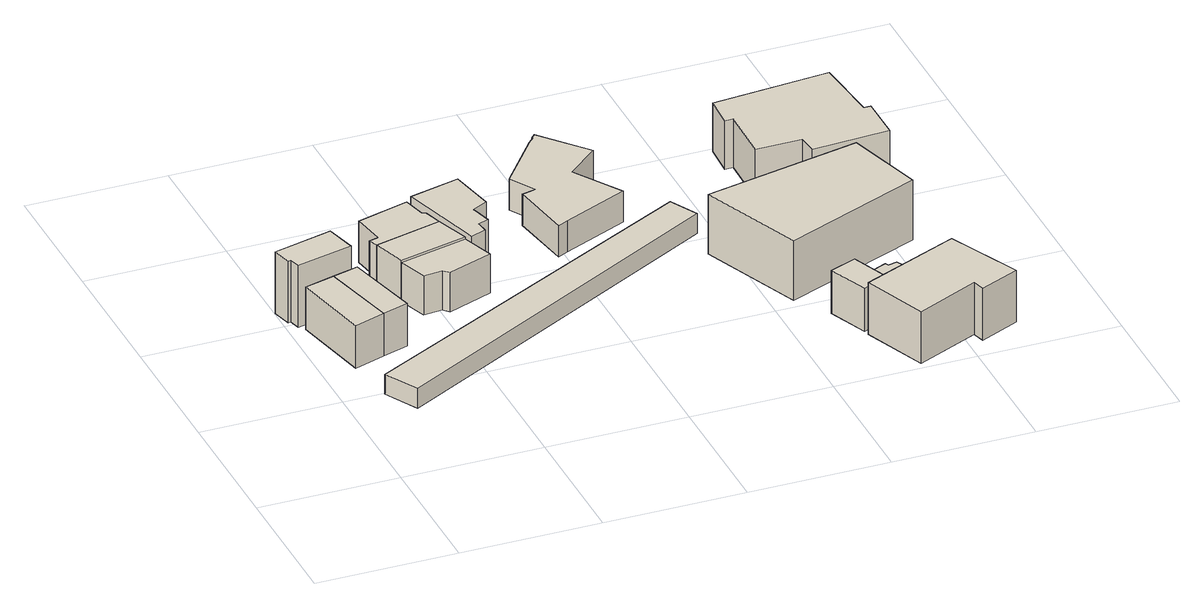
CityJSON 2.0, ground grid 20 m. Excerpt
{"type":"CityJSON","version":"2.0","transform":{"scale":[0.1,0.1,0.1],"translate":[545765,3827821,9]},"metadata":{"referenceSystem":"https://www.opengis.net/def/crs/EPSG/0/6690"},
"CityObjects":{
"building1":{"type":"Building","attributes":{"計測周辺長":31.87,"1/2500図郭":111,"区名":"住吉区","町丁目名称":"山之内５丁目","街区番号":5,"class":"3001","usage":"411","measuredHeight":6.4,"storeysAboveGround":2,"BuildingDetailAttribute.buildingRoofEdgeArea":51.94,"BuildingDetailAttribute.buildingStructureType":"601","BuildingDetailAttribute.buildingStructureOrgType":"1","BuildingDetailAttribute.detailedUsage":"1110","BuildingDetailAttribute.specifiedBuildingCoverageRate":0.8,"BuildingDetailAttribute.surveyYear":2017,"BuildingRiverFloodingRiskAttribute.description":"2","BuildingRiverFloodingRiskAttribute.rank":"1","BuildingRiverFloodingRiskAttribute.depth":0.274,"BuildingRiverFloodingRiskAttribute.adminType":"1","BuildingRiverFloodingRiskAttribute.scale":"2","BuildingRiverFloodingRiskAttribute.duration":0,"BuildingIDAttribute.prefecture":"27","BuildingIDAttribute.city":"27120"},"geometry":[{"type":"Solid","lod":"1","boundaries":[[[[0,1,2,3]],[[2,4,5,3]],[[1,6,4,2]],[[0,7,6,1]],[[3,5,7,0]],[[4,6,7,5]]]]}]},
"building2":{"type":"Building","attributes":{"計測周辺長":23.98,"1/2500図郭":111,"区名":"住吉区","町丁目名称":"山之内５丁目","街区番号":5,"class":"3001","usage":"411","measuredHeight":9.3,"storeysAboveGround":2,"BuildingDetailAttribute.buildingRoofEdgeArea":32.87,"BuildingDetailAttribute.buildingStructureType":"601","BuildingDetailAttribute.buildingStructureOrgType":"1","BuildingDetailAttribute.detailedUsage":"1110","BuildingDetailAttribute.specifiedBuildingCoverageRate":0.8,"BuildingDetailAttribute.surveyYear":2017,"BuildingRiverFloodingRiskAttribute.description":"2","BuildingRiverFloodingRiskAttribute.rank":"1","BuildingRiverFloodingRiskAttribute.depth":0.474,"BuildingRiverFloodingRiskAttribute.adminType":"1","BuildingRiverFloodingRiskAttribute.scale":"2","BuildingRiverFloodingRiskAttribute.duration":0,"BuildingIDAttribute.prefecture":"27","BuildingIDAttribute.city":"27120"},"geometry":[{"type":"Solid","lod":"1","boundaries":[[[[8,9,10,11,12,13]],[[12,14,15,13]],[[11,16,14,12]],[[10,17,16,11]],[[9,18,17,10]],[[8,19,18,9]],[[13,15,19,8]],[[14,16,17,18,19,15]]]]}]},
"building3":{"type":"Building","attributes":{"計測周辺長":29.96,"1/2500図郭":111,"区名":"住吉区","町丁目名称":"山之内５丁目","街区番号":5,"class":"3001","usage":"411","measuredHeight":6.4,"storeysAboveGround":2,"BuildingDetailAttribute.buildingRoofEdgeArea":42.78,"BuildingDetailAttribute.buildingStructureType":"601","BuildingDetailAttribute.buildingStructureOrgType":"1","BuildingDetailAttribute.detailedUsage":"1110","BuildingDetailAttribute.specifiedBuildingCoverageRate":0.8,"BuildingDetailAttribute.surveyYear":2017,"BuildingRiverFloodingRiskAttribute.description":"2","BuildingRiverFloodingRiskAttribute.rank":"1","BuildingRiverFloodingRiskAttribute.depth":0.374,"BuildingRiverFloodingRiskAttribute.adminType":"1","BuildingRiverFloodingRiskAttribute.scale":"2","BuildingRiverFloodingRiskAttribute.duration":0,"BuildingIDAttribute.prefecture":"27","BuildingIDAttribute.city":"27120"},"geometry":[{"type":"Solid","lod":"1","boundaries":[[[[3,20,21,0]],[[21,22,7,0]],[[20,23,22,21]],[[3,5,23,20]],[[0,7,5,3]],[[22,23,5,7]]]]}]},
"building4":{"type":"Building","attributes":{"計測周辺長":29.89,"1/2500図郭":111,"区名":"住吉区","町丁目名称":"山之内５丁目","街区番号":4,"class":"3001","usage":"411","measuredHeight":6.2,"storeysAboveGround":2,"BuildingDetailAttribute.buildingRoofEdgeArea":49.38,"BuildingDetailAttribute.buildingStructureType":"601","BuildingDetailAttribute.buildingStructureOrgType":"1","BuildingDetailAttribute.detailedUsage":"1110","BuildingDetailAttribute.specifiedBuildingCoverageRate":0.8,"BuildingDetailAttribute.surveyYear":2017,"BuildingRiverFloodingRiskAttribute.description":"2","BuildingRiverFloodingRiskAttribute.rank":"1","BuildingRiverFloodingRiskAttribute.depth":0.274,"BuildingRiverFloodingRiskAttribute.adminType":"1","BuildingRiverFloodingRiskAttribute.scale":"2","BuildingRiverFloodingRiskAttribute.duration":0,"BuildingIDAttribute.prefecture":"27","BuildingIDAttribute.city":"27120"},"geometry":[{"type":"Solid","lod":"1","boundaries":[[[[24,25,26,27]],[[26,28,29,27]],[[25,30,28,26]],[[24,31,30,25]],[[27,29,31,24]],[[28,30,31,29]]]]}]},
"building5":{"type":"Building","attributes":{"計測周辺長":30.24,"1/2500図郭":111,"区名":"住吉区","町丁目名称":"山之内５丁目","街区番号":4,"class":"3001","usage":"411","measuredHeight":5.9,"storeysAboveGround":2,"BuildingDetailAttribute.buildingRoofEdgeArea":52.06,"BuildingDetailAttribute.buildingStructureType":"601","BuildingDetailAttribute.buildingStructureOrgType":"1","BuildingDetailAttribute.detailedUsage":"1110","BuildingDetailAttribute.specifiedBuildingCoverageRate":0.8,"BuildingDetailAttribute.surveyYear":2017,"BuildingRiverFloodingRiskAttribute.description":"2","BuildingRiverFloodingRiskAttribute.rank":"1","BuildingRiverFloodingRiskAttribute.depth":0.174,"BuildingRiverFloodingRiskAttribute.adminType":"1","BuildingRiverFloodingRiskAttribute.scale":"2","BuildingRiverFloodingRiskAttribute.duration":0,"BuildingIDAttribute.prefecture":"27","BuildingIDAttribute.city":"27120"},"geometry":[{"type":"Solid","lod":"1","boundaries":[[[[25,32,33,34,35,26]],[[35,36,37,26]],[[34,38,36,35]],[[33,39,38,34]],[[32,40,39,33]],[[25,41,40,32]],[[26,37,41,25]],[[36,38,39,40,41,37]]]]}]},
"building6":{"type":"Building","attributes":{"計測周辺長":31.63,"1/2500図郭":111,"区名":"住吉区","町丁目名称":"山之内５丁目","街区番号":4,"class":"3001","usage":"411","measuredHeight":6.3,"storeysAboveGround":2,"BuildingDetailAttribute.buildingRoofEdgeArea":52.44,"BuildingDetailAttribute.buildingStructureType":"601","BuildingDetailAttribute.buildingStructureOrgType":"1","BuildingDetailAttribute.detailedUsage":"1110","BuildingDetailAttribute.specifiedBuildingCoverageRate":0.8,"BuildingDetailAttribute.surveyYear":2017,"BuildingRiverFloodingRiskAttribute.description":"2","BuildingRiverFloodingRiskAttribute.rank":"1","BuildingRiverFloodingRiskAttribute.depth":0.174,"BuildingRiverFloodingRiskAttribute.adminType":"1","BuildingRiverFloodingRiskAttribute.scale":"2","BuildingRiverFloodingRiskAttribute.duration":0,"BuildingIDAttribute.prefecture":"27","BuildingIDAttribute.city":"27120"},"geometry":[{"type":"Solid","lod":"1","boundaries":[[[[42,43,44,45,46,47,24,27]],[[24,31,29,27]],[[47,48,31,24]],[[46,49,48,47]],[[45,50,49,46]],[[44,51,50,45]],[[43,52,51,44]],[[42,53,52,43]],[[27,29,53,42]],[[31,48,49,50,51,52,53,29]]]]}]},
"building7":{"type":"Building","attributes":{"計測周辺長":124.56,"1/2500図郭":111,"区名":"住吉区","町丁目名称":"山之内５丁目","街区番号":3,"class":"3003","usage":"431","measuredHeight":3,"storeysAboveGround":1,"BuildingDetailAttribute.buildingRoofEdgeArea":305.85,"BuildingDetailAttribute.buildingStructureType":"601","BuildingDetailAttribute.buildingStructureOrgType":"1","BuildingDetailAttribute.detailedUsage":"1740","BuildingDetailAttribute.specifiedBuildingCoverageRate":0.8,"BuildingDetailAttribute.surveyYear":2017,"BuildingRiverFloodingRiskAttribute.description":"2","BuildingRiverFloodingRiskAttribute.rank":"1","BuildingRiverFloodingRiskAttribute.depth":0.487,"BuildingRiverFloodingRiskAttribute.adminType":"1","BuildingRiverFloodingRiskAttribute.scale":"2","BuildingRiverFloodingRiskAttribute.duration":0,"BuildingIDAttribute.prefecture":"27","BuildingIDAttribute.city":"27120"},"geometry":[{"type":"Solid","lod":"1","boundaries":[[[[54,55,56,57]],[[56,58,59,57]],[[55,60,58,56]],[[54,61,60,55]],[[57,59,61,54]],[[58,60,61,59]]]]}]},
"building8":{"type":"Building","attributes":{"計測周辺長":38.1,"1/2500図郭":111,"区名":"住吉区","町丁目名称":"山之内５丁目","街区番号":4,"class":"3001","usage":"411","measuredHeight":6.2,"storeysAboveGround":2,"BuildingDetailAttribute.buildingRoofEdgeArea":69.5,"BuildingDetailAttribute.buildingStructureType":"601","BuildingDetailAttribute.buildingStructureOrgType":"1","BuildingDetailAttribute.detailedUsage":"1110","BuildingDetailAttribute.specifiedBuildingCoverageRate":0.8,"BuildingDetailAttribute.surveyYear":2017,"BuildingRiverFloodingRiskAttribute.description":"2","BuildingRiverFloodingRiskAttribute.rank":"1","BuildingRiverFloodingRiskAttribute.depth":0.374,"BuildingRiverFloodingRiskAttribute.adminType":"1","BuildingRiverFloodingRiskAttribute.scale":"2","BuildingRiverFloodingRiskAttribute.duration":0,"BuildingIDAttribute.prefecture":"27","BuildingIDAttribute.city":"27120"},"geometry":[{"type":"Solid","lod":"1","boundaries":[[[[62,63,64,65,66,67,68,69]],[[68,70,71,69]],[[67,72,70,68]],[[66,73,72,67]],[[65,74,73,66]],[[64,75,74,65]],[[63,76,75,64]],[[62,77,76,63]],[[69,71,77,62]],[[70,72,73,74,75,76,77,71]]]]}]},
"building9":{"type":"Building","attributes":{"計測周辺長":61.35,"1/2500図郭":111,"区名":"住吉区","町丁目名称":"山之内５丁目","街区番号":3,"class":"3001","usage":"441","measuredHeight":4.7,"storeysAboveGround":2,"BuildingDetailAttribute.buildingRoofEdgeArea":164.82,"BuildingDetailAttribute.buildingStructureType":"601","BuildingDetailAttribute.buildingStructureOrgType":"1","BuildingDetailAttribute.detailedUsage":"1520","BuildingDetailAttribute.specifiedBuildingCoverageRate":0.8,"BuildingDetailAttribute.surveyYear":2017,"BuildingRiverFloodingRiskAttribute.description":"2","BuildingRiverFloodingRiskAttribute.rank":"1","BuildingRiverFloodingRiskAttribute.depth":0.287,"BuildingRiverFloodingRiskAttribute.adminType":"1","BuildingRiverFloodingRiskAttribute.scale":"2","BuildingRiverFloodingRiskAttribute.duration":0,"BuildingIDAttribute.prefecture":"27","BuildingIDAttribute.city":"27120"},"geometry":[{"type":"Solid","lod":"1","boundaries":[[[[78,79,80,81,82,83,84,85,86,87,88,89]],[[88,90,91,89]],[[87,92,90,88]],[[86,93,92,87]],[[85,94,93,86]],[[84,95,94,85]],[[83,96,95,84]],[[82,97,96,83]],[[81,98,97,82]],[[80,99,98,81]],[[79,100,99,80]],[[78,101,100,79]],[[89,91,101,78]],[[90,92,93,94,95,96,97,98,99,100,101,91]]]]}]},
"building10":{"type":"Building","attributes":{"計測周辺長":20.3,"1/2500図郭":111,"区名":"住吉区","町丁目名称":"山之内５丁目","街区番号":3,"class":"3001","usage":"411","measuredHeight":6.5,"storeysAboveGround":2,"BuildingDetailAttribute.buildingRoofEdgeArea":24.62,"BuildingDetailAttribute.buildingStructureType":"601","BuildingDetailAttribute.buildingStructureOrgType":"1","BuildingDetailAttribute.detailedUsage":"1110","BuildingDetailAttribute.specifiedBuildingCoverageRate":0.8,"BuildingDetailAttribute.surveyYear":2017,"BuildingIDAttribute.prefecture":"27","BuildingIDAttribute.city":"27120"},"geometry":[{"type":"Solid","lod":"1","boundaries":[[[[102,103,104,105,106]],[[105,107,108,106]],[[104,109,107,105]],[[103,110,109,104]],[[102,111,110,103]],[[106,108,111,102]],[[107,109,110,111,108]]]]}]},
"building11":{"type":"Building","attributes":{"計測周辺長":71.98,"1/2500図郭":111,"区名":"住吉区","町丁目名称":"山之内５丁目","街区番号":3,"class":"3001","usage":"411","measuredHeight":9.1,"storeysAboveGround":2,"BuildingDetailAttribute.buildingRoofEdgeArea":304.62,"BuildingDetailAttribute.buildingStructureType":"601","BuildingDetailAttribute.buildingStructureOrgType":"1","BuildingDetailAttribute.detailedUsage":"1110","BuildingDetailAttribute.specifiedBuildingCoverageRate":0.8,"BuildingDetailAttribute.surveyYear":2017,"BuildingRiverFloodingRiskAttribute.description":"2","BuildingRiverFloodingRiskAttribute.rank":"1","BuildingRiverFloodingRiskAttribute.depth":0.387,"BuildingRiverFloodingRiskAttribute.adminType":"1","BuildingRiverFloodingRiskAttribute.scale":"2","BuildingRiverFloodingRiskAttribute.duration":0,"BuildingIDAttribute.prefecture":"27","BuildingIDAttribute.city":"27120"},"geometry":[{"type":"Solid","lod":"1","boundaries":[[[[112,113,114,115]],[[114,116,117,115]],[[113,118,116,114]],[[112,119,118,113]],[[115,117,119,112]],[[116,118,119,117]]]]}]},
"building12":{"type":"Building","attributes":{"計測周辺長":25.86,"1/2500図郭":111,"区名":"住吉区","町丁目名称":"山之内５丁目","街区番号":3,"class":"3003","usage":"431","storeysAboveGround":1,"BuildingDetailAttribute.buildingRoofEdgeArea":40.19,"BuildingDetailAttribute.buildingStructureType":"610","BuildingDetailAttribute.buildingStructureOrgType":"2","BuildingDetailAttribute.detailedUsage":"1740","BuildingDetailAttribute.specifiedBuildingCoverageRate":0.8,"BuildingDetailAttribute.surveyYear":2017,"BuildingIDAttribute.prefecture":"27","BuildingIDAttribute.city":"27120"},"geometry":[{"type":"Solid","lod":"1","boundaries":[[[[120,121,122,123,124,125,126,127]],[[126,128,129,127]],[[125,130,128,126]],[[124,131,130,125]],[[123,132,131,124]],[[122,133,132,123]],[[121,134,133,122]],[[120,135,134,121]],[[127,129,135,120]],[[128,130,131,132,133,134,135,129]]]]}]},
"building13":{"type":"Building","attributes":{"計測周辺長":54.58,"1/2500図郭":111,"区名":"住吉区","町丁目名称":"山之内５丁目","街区番号":3,"class":"3001","usage":"411","measuredHeight":7.9,"storeysAboveGround":2,"BuildingDetailAttribute.buildingRoofEdgeArea":163.13,"BuildingDetailAttribute.buildingStructureType":"601","BuildingDetailAttribute.buildingStructureOrgType":"1","BuildingDetailAttribute.detailedUsage":"1110","BuildingDetailAttribute.specifiedBuildingCoverageRate":0.8,"BuildingDetailAttribute.surveyYear":2017,"BuildingRiverFloodingRiskAttribute.description":"2","BuildingRiverFloodingRiskAttribute.rank":"1","BuildingRiverFloodingRiskAttribute.depth":0.397,"BuildingRiverFloodingRiskAttribute.adminType":"1","BuildingRiverFloodingRiskAttribute.scale":"2","BuildingRiverFloodingRiskAttribute.duration":0,"BuildingIDAttribute.prefecture":"27","BuildingIDAttribute.city":"27120"},"geometry":[{"type":"Solid","lod":"1","boundaries":[[[[136,137,138,139,140,141]],[[140,142,143,141]],[[139,144,142,140]],[[138,145,144,139]],[[137,146,145,138]],[[136,147,146,137]],[[141,143,147,136]],[[142,144,145,146,147,143]]]]}]},
"building14":{"type":"Building","attributes":{"計測周辺長":68.36,"1/2500図郭":111,"区名":"住吉区","町丁目名称":"山之内５丁目","街区番号":3,"class":"3001","usage":"411","measuredHeight":7.2,"storeysAboveGround":3,"BuildingDetailAttribute.buildingRoofEdgeArea":256.56,"BuildingDetailAttribute.buildingStructureType":"610","BuildingDetailAttribute.buildingStructureOrgType":"2","BuildingDetailAttribute.detailedUsage":"1110","BuildingDetailAttribute.specifiedBuildingCoverageRate":0.8,"BuildingDetailAttribute.surveyYear":2017,"BuildingIDAttribute.prefecture":"27","BuildingIDAttribute.city":"27120"},"geometry":[{"type":"Solid","lod":"1","boundaries":[[[[148,149,150,151,152,153,154,155,156,157]],[[156,158,159,157]],[[155,160,158,156]],[[154,161,160,155]],[[153,162,161,154]],[[152,163,162,153]],[[151,164,163,152]],[[150,165,164,151]],[[149,166,165,150]],[[148,167,166,149]],[[157,159,167,148]],[[158,160,161,162,163,164,165,166,167,159]]]]}]}
},
"vertices":[
[92,286,2],[47,271,2],[23,384,2],[66,395,2],[23,384,66],[66,395,66],[47,271,66],[92,286,66],
[12,408,2],[8,407,2],[1,435,2],[86,456,2],[97,411,2],[16,392,2],[97,411,95],[16,392,95],[86,456,95],[1,435,95],[8,407,95],[12,408,95],
[103,405,2],[129,297,2],[129,297,66],[103,405,66],
[243,471,3],[260,423,3],[162,400,3],[147,447,3],[162,400,65],[147,447,65],[260,423,65],[243,471,65],
[276,376,3],[211,353,3],[203,361,3],[176,358,3],[176,358,62],[162,400,62],[203,361,62],[211,353,62],[276,376,62],[260,423,62],
[142,460,3],[155,463,3],[147,510,3],[222,531,3],[230,498,3],[235,496,3],[235,496,65],[230,498,65],[222,531,65],[147,510,65],[155,463,65],[142,460,65],
[58,198,2],[557,455,2],[578,415,2],[84,150,2],[578,415,32],[84,150,32],[557,455,32],[58,198,32],
[232,541,3],[304,559,3],[317,492,3],[295,481,3],[303,451,3],[288,446,3],[290,429,3],[268,421,3],[290,429,65],[268,421,65],[288,446,65],[303,451,65],[295,481,65],[317,492,65],[304,559,65],[232,541,65],
[441,640,2],[440,641,2],[446,647,2],[502,583,2],[457,544,2],[500,476,2],[406,435,2],[391,427,2],[377,517,2],[397,522,2],[375,558,2],[433,632,2],[375,558,49],[433,632,49],[397,522,49],[377,517,49],[391,427,49],[406,435,49],[500,476,49],[457,544,49],[502,583,49],[446,647,49],[440,641,49],[441,640,49],
[726,128,2],[688,110,2],[665,168,2],[703,183,2],[723,133,2],[703,183,67],[723,133,67],[665,168,67],[688,110,67],[726,128,67],
[572,361,3],[796,408,3],[829,295,3],[631,214,3],[829,295,93],[631,214,93],[796,408,93],[572,361,93],
[703,183,5],[755,206,5],[757,201,5],[770,204,5],[793,159,5],[768,144,5],[763,149,5],[723,133,5],[763,149,35],[723,133,35],[768,144,35],[793,159,35],[770,204,35],[757,201,35],[755,206,35],[703,183,35],
[688,98,5],[828,159,5],[876,55,5],[819,29,5],[814,47,5],[724,6,5],[814,47,83],[724,6,83],[819,29,83],[876,55,83],[828,159,83],[688,98,83],
[737,448,15],[672,448,15],[674,528,15],[662,528,15],[664,575,15],[831,589,15],[840,492,15],[850,492,15],[850,427,15],[740,421,15],[850,427,88],[740,421,88],[850,492,88],[840,492,88],[831,589,88],[664,575,88],[662,528,88],[674,528,88],[672,448,88],[737,448,88]
]}
